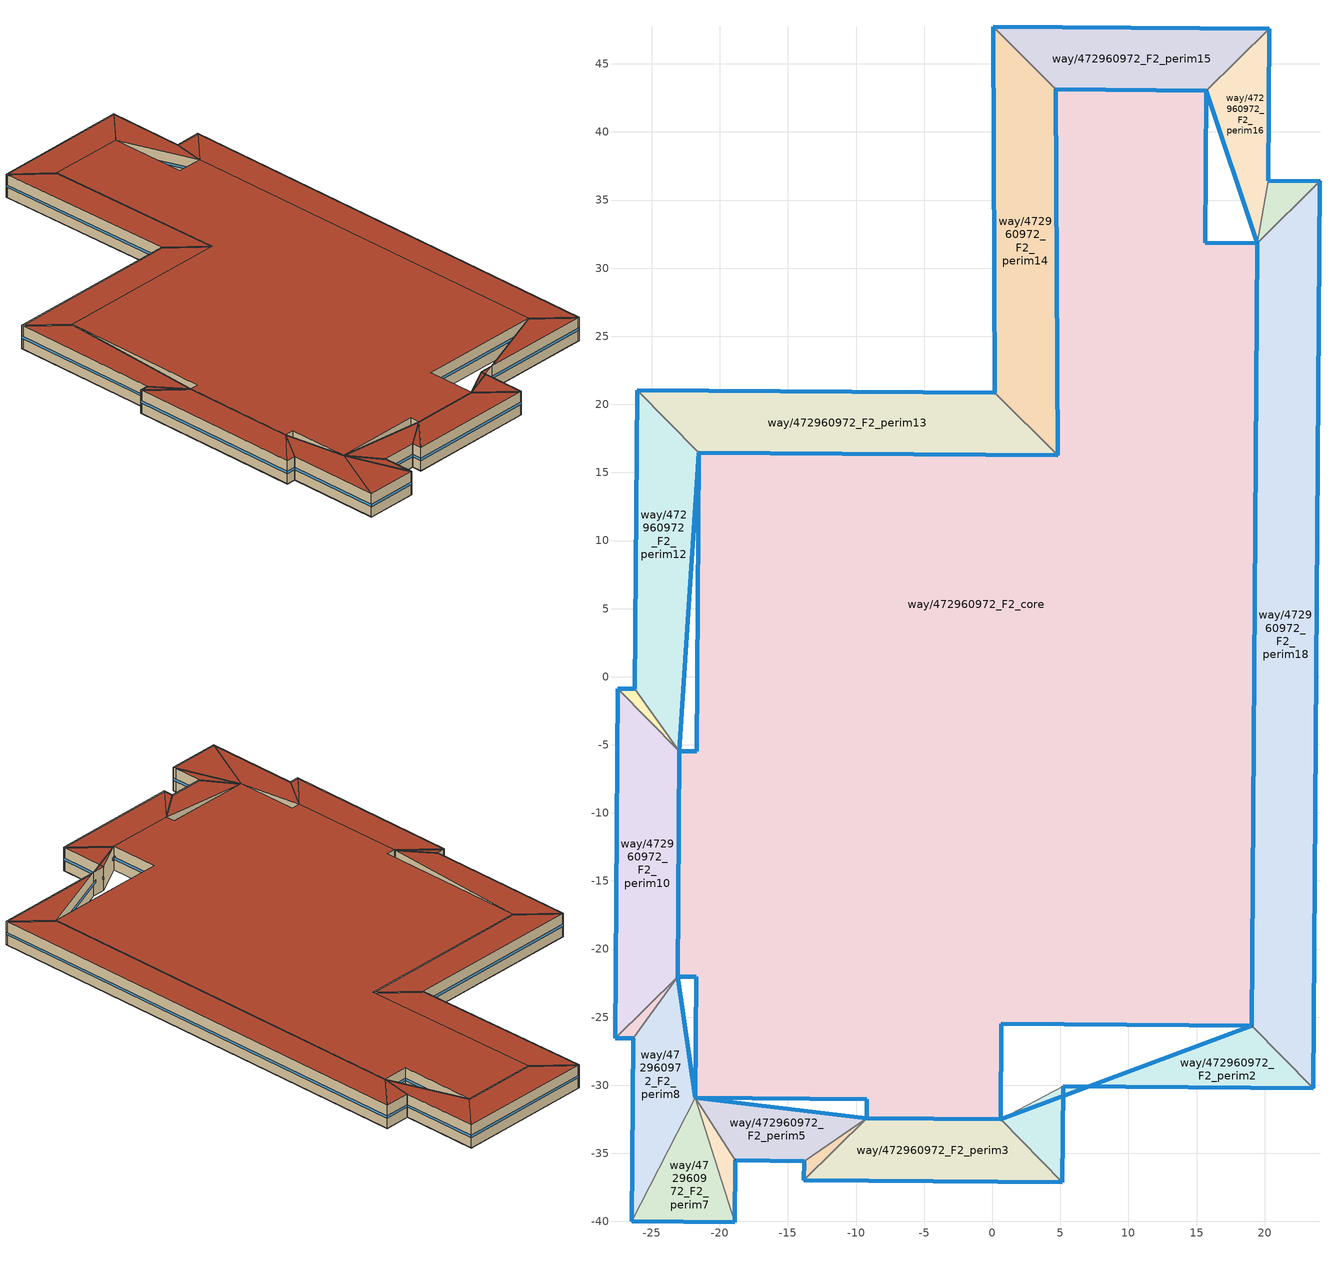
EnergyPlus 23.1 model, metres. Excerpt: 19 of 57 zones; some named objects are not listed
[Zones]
way/472960972_F2_perim1
 floor outside (Floor_Construction): 23.59,-30.22 19.05,-25.62 7.05,-30.1 z7; 7.05,-30.1 5.21,-30.09 5.21,-30.79 z7; 5.21,-30.79 5.21,-30.09 0.62,-32.51 z7; 5.15,-37.11 5.21,-30.79 0.62,-32.51 z7
 wall outside (Wall_Construction): 23.59,-30.22 5.21,-30.09 / 0.62,-32.51 19.05,-25.62 z7:10.5
 wall to way/472960972_F2_perim18 (Wall_Construction): 19.05,-25.62 23.59,-30.22 z7:10.5
 wall to way/472960972_F2_perim2 (Wall_Construction): 5.21,-30.09 0.62,-32.51 z7:10.5
 window (Window_Construction): 23.58,-30.22 5.22,-30.09 / 0.63,-32.5 19.04,-25.62 z8.57:8.93
 roof outside (Roof_Construction): 5.21,-30.09 5.21,-30.79 0.62,-32.51 z10.5; 7.05,-30.1 5.21,-30.79 5.21,-30.09 z10.5; 5.21,-30.79 5.15,-37.11 0.62,-32.51 z10.5; 19.05,-25.62 23.59,-30.22 7.05,-30.1 z10.5
way/472960972_F2_perim2
 floor to way/472960972_F1_perim2 (Floor_Construction): 5.21,-30.79 5.21,-30.09 0.62,-32.51 z7; 5.15,-37.11 5.21,-30.79 0.62,-32.51 z7; 23.59,-30.22 19.05,-25.62 7.05,-30.1 z7; 7.05,-30.1 5.21,-30.09 5.21,-30.79 z7
 wall outside (Wall_Construction): 5.21,-30.09 5.15,-37.11 z7:10.5
 wall to way/472960972_F2_perim3 (Wall_Construction): 5.15,-37.11 0.62,-32.51 z7:10.5
 window (Window_Construction): 5.21,-30.09 5.15,-37.11 z8.57:8.93
 roof outside (Roof_Construction): 5.21,-30.09 5.21,-30.79 0.62,-32.51 z10.5; 7.05,-30.1 5.21,-30.79 5.21,-30.09 z10.5; 5.21,-30.79 5.15,-37.11 0.62,-32.51 z10.5; 19.05,-25.62 23.59,-30.22 7.05,-30.1 z10.5
way/472960972_F2_perim3
 floor to way/472960972_F1_perim3 (Floor_Construction): 5.15,-37.11 0.62,-32.51 -9.23,-32.43 -13.82,-36.97 z7
 wall outside (Wall_Construction): 5.15,-37.11 -13.82,-36.97 / -9.23,-32.43 0.62,-32.51 z7:10.5
 wall to way/472960972_F2_perim4 (Wall_Construction): -13.82,-36.97 -9.23,-32.43 z7:10.5
 window (Window_Construction): 5.15,-37.11 -13.82,-36.97 / -9.22,-32.43 0.62,-32.51 z8.57:8.93
 roof outside (Roof_Construction): 0.62,-32.51 5.15,-37.11 -13.82,-36.97 -9.23,-32.43 z10.5
way/472960972_F2_perim4
 floor to way/472960972_F1_perim4 (Floor_Construction): -9.23,-32.43 -13.82,-35.56 -13.82,-36.97 z7
 wall outside (Wall_Construction): -13.82,-36.97 -13.82,-35.56 z7:10.5
 wall to way/472960972_F2_perim5 (Wall_Construction): -13.82,-35.56 -9.23,-32.43 z7:10.5
 window (Window_Construction): -13.82,-36.97 -13.82,-35.56 z8.57:8.93
 roof outside (Roof_Construction): -9.23,-32.43 -13.82,-36.97 -13.82,-35.56 z10.5
way/472960972_F2_perim5
 floor to way/472960972_F1_perim5 (Floor_Construction): -9.23,-32.43 -21.81,-30.93 -18.85,-35.52 -13.82,-35.56 z7
 wall outside (Wall_Construction): -13.82,-35.56 -18.85,-35.52 / -21.81,-30.93 -9.23,-32.43 z7:10.5
 wall to way/472960972_F2_perim6 (Wall_Construction): -18.85,-35.52 -21.81,-30.93 z7:10.5
 window (Window_Construction): -13.82,-35.56 -18.85,-35.52 / -21.8,-30.93 -9.24,-32.43 z8.57:8.93
 roof outside (Roof_Construction): -9.23,-32.43 -13.82,-35.56 -18.85,-35.52 -21.81,-30.93 z10.5
way/472960972_F2_perim6
 floor to way/472960972_F1_perim6 (Floor_Construction): -18.89,-40.06 -18.85,-35.52 -21.81,-30.93 z7
 wall outside (Wall_Construction): -18.85,-35.52 -18.89,-40.06 z7:10.5
 wall to way/472960972_F2_perim7 (Wall_Construction): -18.89,-40.06 -21.81,-30.93 z7:10.5
 window (Window_Construction): -18.85,-35.52 -18.89,-40.06 z8.57:8.93
 roof outside (Roof_Construction): -21.81,-30.93 -18.85,-35.52 -18.89,-40.06 z10.5
way/472960972_F2_perim7
 floor to way/472960972_F1_perim7 (Floor_Construction): -18.89,-40.06 -21.81,-30.93 -26.45,-40 z7
 wall outside (Wall_Construction): -18.89,-40.06 -26.45,-40 z7:10.5
 wall to way/472960972_F2_perim8 (Wall_Construction): -26.45,-40 -21.81,-30.93 z7:10.5
 window (Window_Construction): -18.89,-40.06 -26.45,-40 z8.57:8.93
 roof outside (Roof_Construction): -21.81,-30.93 -18.89,-40.06 -26.45,-40 z10.5
way/472960972_F2_perim8
 floor to way/472960972_F1_perim8 (Floor_Construction): -26.45,-40 -21.81,-30.93 -23.1,-22.03 -26.34,-26.56 z7
 wall outside (Wall_Construction): -26.45,-40 -26.34,-26.56 / -23.1,-22.03 -21.81,-30.93 z7:10.5
 wall to way/472960972_F2_perim9 (Wall_Construction): -26.34,-26.56 -23.1,-22.03 z7:10.5
 window (Window_Construction): -26.45,-39.99 -26.34,-26.57 / -23.1,-22.03 -21.81,-30.93 z8.57:8.93
 roof outside (Roof_Construction): -23.1,-22.03 -21.81,-30.93 -26.45,-40 -26.34,-26.56 z10.5
way/472960972_F2_perim9
 floor to way/472960972_F1_perim9 (Floor_Construction): -26.34,-26.56 -23.1,-22.03 -27.7,-26.54 z7
 wall outside (Wall_Construction): -26.34,-26.56 -27.7,-26.54 z7:10.5
 wall to way/472960972_F2_perim10 (Wall_Construction): -27.7,-26.54 -23.1,-22.03 z7:10.5
 window (Window_Construction): -26.34,-26.56 -27.7,-26.54 z8.57:8.93
 roof outside (Roof_Construction): -23.1,-22.03 -26.34,-26.56 -27.7,-26.54 z10.5
way/472960972_F2_perim10
 floor to way/472960972_F1_perim10 (Floor_Construction): -23.1,-22.03 -22.97,-5.46 -27.51,-0.88 -27.7,-26.54 z7
 wall outside (Wall_Construction): -27.7,-26.54 -27.51,-0.88 / -22.97,-5.46 -23.1,-22.03 z7:10.5
 wall to way/472960972_F2_perim11 (Wall_Construction): -27.51,-0.88 -22.97,-5.46 z7:10.5
 window (Window_Construction): -27.7,-26.53 -27.51,-0.89 / -22.97,-5.47 -23.1,-22.02 z8.57:8.93
 roof outside (Roof_Construction): -27.51,-0.88 -22.97,-5.46 -23.1,-22.03 -27.7,-26.54 z10.5
way/472960972_F2_perim11
 floor to way/472960972_F1_perim11 (Floor_Construction): -22.97,-5.46 -26.25,-0.88 -27.51,-0.88 z7
 wall outside (Wall_Construction): -27.51,-0.88 -26.25,-0.88 z7:10.5
 wall to way/472960972_F2_perim12 (Wall_Construction): -26.25,-0.88 -22.97,-5.46 z7:10.5
 window (Window_Construction): -27.51,-0.88 -26.25,-0.88 z8.57:8.93
 roof outside (Roof_Construction): -26.25,-0.88 -22.97,-5.46 -27.51,-0.88 z10.5
way/472960972_F2_perim12
 floor to way/472960972_F1_perim12 (Floor_Construction): -22.97,-5.46 -21.55,16.44 -26.08,21.04 -26.25,-0.88 z7
 wall outside (Wall_Construction): -26.25,-0.88 -26.08,21.04 / -21.55,16.44 -22.97,-5.46 z7:10.5
 wall to way/472960972_F2_perim13 (Wall_Construction): -26.08,21.04 -21.55,16.44 z7:10.5
 window (Window_Construction): -26.25,-0.87 -26.08,21.03 / -21.55,16.43 -22.97,-5.45 z8.57:8.93
 roof outside (Roof_Construction): -26.08,21.04 -21.55,16.44 -22.97,-5.46 -26.25,-0.88 z10.5
way/472960972_F2_perim13
 floor to way/472960972_F1_perim13 (Floor_Construction): 4.8,16.24 0.2,20.85 -26.08,21.04 -21.55,16.44 z7
 wall outside (Wall_Construction): -26.08,21.04 0.2,20.85 / 4.8,16.24 -21.55,16.44 z7:10.5
 wall to way/472960972_F2_perim14 (Wall_Construction): 0.2,20.85 4.8,16.24 z7:10.5
 window (Window_Construction): -26.07,21.04 0.19,20.85 / 4.78,16.24 -21.53,16.44 z8.57:8.93
 roof outside (Roof_Construction): 0.2,20.85 4.8,16.24 -21.55,16.44 -26.08,21.04 z10.5
way/472960972_F2_perim14
 floor to way/472960972_F1_perim14 (Floor_Construction): 4.8,16.24 4.66,43.12 0.07,47.73 0.2,20.85 z7
 wall outside (Wall_Construction): 0.2,20.85 0.07,47.73 / 4.66,43.12 4.8,16.24 z7:10.5
 wall to way/472960972_F2_perim15 (Wall_Construction): 0.07,47.73 4.66,43.12 z7:10.5
 window (Window_Construction): 0.2,20.86 0.07,47.71 / 4.66,43.11 4.8,16.26 z8.57:8.93
 roof outside (Roof_Construction): 4.66,43.12 4.8,16.24 0.2,20.85 0.07,47.73 z10.5
way/472960972_F2_perim15
 floor to way/472960972_F1_perim15 (Floor_Construction): 20.33,47.57 0.07,47.73 4.66,43.12 15.73,43.04 z7
 wall outside (Wall_Construction): 0.07,47.73 20.33,47.57 / 15.73,43.04 4.66,43.12 z7:10.5
 wall to way/472960972_F2_perim16 (Wall_Construction): 20.33,47.57 15.73,43.04 z7:10.5
 window (Window_Construction): 0.08,47.73 20.32,47.57 / 15.72,43.04 4.67,43.12 z8.57:8.93
 roof outside (Roof_Construction): 20.33,47.57 15.73,43.04 4.66,43.12 0.07,47.73 z10.5
way/472960972_F2_perim16
 floor to way/472960972_F1_perim16 (Floor_Construction): 19.46,31.84 20.25,36.4 20.33,47.57 15.73,43.04 z7
 wall outside (Wall_Construction): 20.33,47.57 20.25,36.4 / 19.46,31.84 15.73,43.04 z7:10.5
 wall to way/472960972_F2_perim17 (Wall_Construction): 20.25,36.4 19.46,31.84 z7:10.5
 window (Window_Construction): 20.33,47.56 20.25,36.41 / 19.46,31.84 15.73,43.03 z8.57:8.93
 roof outside (Roof_Construction): 20.33,47.57 20.25,36.4 19.46,31.84 15.73,43.04 z10.5
way/472960972_F2_perim17
 floor to way/472960972_F1_perim17 (Floor_Construction): 24.07,36.38 20.25,36.4 19.46,31.84 z7
 wall outside (Wall_Construction): 20.25,36.4 24.07,36.38 z7:10.5
 wall to way/472960972_F2_perim18 (Wall_Construction): 24.07,36.38 19.46,31.84 z7:10.5
 window (Window_Construction): 20.25,36.4 24.07,36.38 z8.57:8.93
 roof outside (Roof_Construction): 24.07,36.38 19.46,31.84 20.25,36.4 z10.5
way/472960972_F2_perim18
 floor to way/472960972_F1_perim18 (Floor_Construction): 23.59,-30.22 24.07,36.38 19.46,31.84 19.05,-25.62 z7
 wall outside (Wall_Construction): 24.07,36.38 23.59,-30.22 / 19.05,-25.62 19.46,31.84 z7:10.5
 window (Window_Construction): 24.07,36.34 23.59,-30.19 / 19.05,-25.59 19.46,31.81 z8.57:8.93
 roof outside (Roof_Construction): 24.07,36.38 23.59,-30.22 19.05,-25.62 19.46,31.84 z10.5
way/472960972_F2_core
 floor to way/472960972_F1_core (Floor_Construction): 15.73,43.04 15.65,31.86 19.46,31.84 19.05,-25.62 0.68,-25.49 0.62,-32.51 -9.23,-32.43 -9.22,-31.03 -21.81,-30.93 -21.74,-22.04 -23.1,-22.03 -22.97,-5.46 -21.71,-5.47 -21.55,16.44 4.8,16.24 4.66,43.12 z7
 wall outside (Wall_Construction): -23.1,-22.03 -21.74,-22.04 -21.81,-30.93 -9.22,-31.03 -9.23,-32.43 0.62,-32.51 0.68,-25.49 19.05,-25.62 19.46,31.84 15.65,31.86 15.73,43.04 4.66,43.12 4.8,16.24 -21.55,16.44 -21.71,-5.47 -22.97,-5.46 -23.1,-22.03 z7:10.5
 window (Window_Construction): -23.1,-22.03 -21.74,-22.04 / -21.74,-22.05 -21.81,-30.93 / -21.8,-30.93 -9.23,-31.03 / -9.22,-31.03 -9.23,-32.43 / 0.62,-32.5 0.68,-25.49 / 0.69,-25.49 19.04,-25.62 / 19.46,31.84 15.65,31.86 / 15.65,31.87 15.73,43.03 / -21.55,16.43 -21.71,-5.46 / -21.71,-5.47 -22.97,-5.46 / -9.22,-32.43 0.62,-32.51 / -22.97,-5.47 -23.1,-22.02 / 4.78,16.24 -21.53,16.44 / 4.66,43.11 4.8,16.26 / 15.72,43.04 4.67,43.12 / 19.05,-25.59 19.46,31.81 z8.57:8.93
 roof outside (Roof_Construction): 19.05,-25.62 19.46,31.84 15.65,31.86 15.73,43.04 4.66,43.12 4.8,16.24 -21.55,16.44 -21.71,-5.47 -22.97,-5.46 -23.1,-22.03 -21.74,-22.04 -21.81,-30.93 -9.22,-31.03 -9.23,-32.43 0.62,-32.51 0.68,-25.49 z10.5
[Building]
OpenUBEM_Building: North Axis=0; Terrain=City; Solar Distribution=FullExterior
[Site:Location]
Lancaster-Fox.Field: Latitude=34.741; Longitude=-118.212; Time Zone=-8; Elevation=712.6
[SizingPeriod:WeatherFileDays]
AnnualSizingPeriod: Begin Month=1; Begin Day of Month=1; End Month=12; End Day of Month=31; Day of Week for Start Day=Monday; Use Weather File Daylight Saving Period=No; Use Weather File Rain and Snow Indicators=No
[SITE:WATERMAINSTEMPERATURE]
Calculation Method=CorrelationFromWeatherFile
[MATERIAL:NOMASS] Roughness=MediumRough; Thermal Absorptance=0.9; Solar Absorptance=0.7; Visible Absorptance=0.7
Name | Thermal Resistance
Roof_Assembly | 3.27869
Wall_Assembly | 1.43062
Floor_Assembly | 1.81818
[WINDOWMATERIAL:SIMPLEGLAZINGSYSTEM]
Window_Material: UFactor=3.122; Solar Heat Gain Coefficient=0.25; Visible Transmittance=0.6
[CONSTRUCTION]
Roof_Construction: Roof_Assembly
Wall_Construction: Wall_Assembly
Floor_Construction: Floor_Assembly
Window_Construction: Window_Material
[ZONE] Type=1; Multiplier=1; Ceiling Height=autocalculate; Volume=autocalculate; Floor Area=autocalculate; Part of Total Floor Area=Yes
way/472960972_F2_perim1; way/472960972_F2_perim2; way/472960972_F2_perim3; way/472960972_F2_perim4; way/472960972_F2_perim5; way/472960972_F2_perim6; way/472960972_F2_perim7; way/472960972_F2_perim8; way/472960972_F2_perim9; way/472960972_F2_perim10; way/472960972_F2_perim11; way/472960972_F2_perim12; way/472960972_F2_perim13; way/472960972_F2_perim14; way/472960972_F2_perim15; way/472960972_F2_perim16; way/472960972_F2_perim17; way/472960972_F2_perim18; way/472960972_F2_core
[PEOPLE] Number of People Schedule=Occupancy_Schedule_Warehouse; Number of People Calculation Method=People/Area; People per Floor Area=0.00215276; Fraction Radiant=0.3; Sensible Heat Fraction=autocalculate; Activity Level Schedule=Activity_Level; Carbon Dioxide Generation Rate=3.82e-08; Enable ASHRAE 55 Comfort Warnings=No; Mean Radiant Temperature Calculation Type=ZoneAveraged; Clothing Insulation Calculation Method=ClothingInsulationSchedule; Cold Stress Temperature Threshold=15.56; Heat Stress Temperature Threshold=30
Name | Zone or ZoneList or Space or SpaceList
People_way/472960972_F2_core | way/472960972_F2_core
People_way/472960972_F2_perim1 | way/472960972_F2_perim1
People_way/472960972_F2_perim2 | way/472960972_F2_perim2
People_way/472960972_F2_perim3 | way/472960972_F2_perim3
People_way/472960972_F2_perim4 | way/472960972_F2_perim4
People_way/472960972_F2_perim5 | way/472960972_F2_perim5
People_way/472960972_F2_perim6 | way/472960972_F2_perim6
People_way/472960972_F2_perim7 | way/472960972_F2_perim7
People_way/472960972_F2_perim8 | way/472960972_F2_perim8
People_way/472960972_F2_perim9 | way/472960972_F2_perim9
People_way/472960972_F2_perim10 | way/472960972_F2_perim10
People_way/472960972_F2_perim11 | way/472960972_F2_perim11
People_way/472960972_F2_perim12 | way/472960972_F2_perim12
People_way/472960972_F2_perim13 | way/472960972_F2_perim13
People_way/472960972_F2_perim14 | way/472960972_F2_perim14
People_way/472960972_F2_perim15 | way/472960972_F2_perim15
People_way/472960972_F2_perim16 | way/472960972_F2_perim16
People_way/472960972_F2_perim17 | way/472960972_F2_perim17
People_way/472960972_F2_perim18 | way/472960972_F2_perim18
[LIGHTS] Schedule=Lighting_Schedule_Warehouse; Design Level Calculation Method=Watts/Area; Watts per Zone Floor Area=3.44; Return Air Fraction=0; Fraction Radiant=0.42; Fraction Visible=0; Fraction Replaceable=1; EndUse Subcategory=General; Return Air Fraction Calculated from Plenum Temperature=No; Return Air Fraction Function of Plenum Temperature Coefficient 1=0; Return Air Fraction Function of Plenum Temperature Coefficient 2=0
Name | Zone or ZoneList or Space or SpaceList
Lights_way/472960972_F2_core | way/472960972_F2_core
Lights_way/472960972_F2_perim1 | way/472960972_F2_perim1
Lights_way/472960972_F2_perim2 | way/472960972_F2_perim2
Lights_way/472960972_F2_perim3 | way/472960972_F2_perim3
Lights_way/472960972_F2_perim4 | way/472960972_F2_perim4
Lights_way/472960972_F2_perim5 | way/472960972_F2_perim5
Lights_way/472960972_F2_perim6 | way/472960972_F2_perim6
Lights_way/472960972_F2_perim7 | way/472960972_F2_perim7
Lights_way/472960972_F2_perim8 | way/472960972_F2_perim8
Lights_way/472960972_F2_perim9 | way/472960972_F2_perim9
Lights_way/472960972_F2_perim10 | way/472960972_F2_perim10
Lights_way/472960972_F2_perim11 | way/472960972_F2_perim11
Lights_way/472960972_F2_perim12 | way/472960972_F2_perim12
Lights_way/472960972_F2_perim13 | way/472960972_F2_perim13
Lights_way/472960972_F2_perim14 | way/472960972_F2_perim14
Lights_way/472960972_F2_perim15 | way/472960972_F2_perim15
Lights_way/472960972_F2_perim16 | way/472960972_F2_perim16
Lights_way/472960972_F2_perim17 | way/472960972_F2_perim17
Lights_way/472960972_F2_perim18 | way/472960972_F2_perim18
[ELECTRICEQUIPMENT] Schedule=Equipment_Schedule_Warehouse; Design Level Calculation Method=Watts/Area; Watts per Zone Floor Area=2.58; Fraction Latent=0; Fraction Radiant=0.5; Fraction Lost=0; EndUse Subcategory=General
Name | Zone or ZoneList or Space or SpaceList
Equipment_way/472960972_F2_core | way/472960972_F2_core
Equipment_way/472960972_F2_perim1 | way/472960972_F2_perim1
Equipment_way/472960972_F2_perim2 | way/472960972_F2_perim2
Equipment_way/472960972_F2_perim3 | way/472960972_F2_perim3
Equipment_way/472960972_F2_perim4 | way/472960972_F2_perim4
Equipment_way/472960972_F2_perim5 | way/472960972_F2_perim5
Equipment_way/472960972_F2_perim6 | way/472960972_F2_perim6
Equipment_way/472960972_F2_perim7 | way/472960972_F2_perim7
Equipment_way/472960972_F2_perim8 | way/472960972_F2_perim8
Equipment_way/472960972_F2_perim9 | way/472960972_F2_perim9
Equipment_way/472960972_F2_perim10 | way/472960972_F2_perim10
Equipment_way/472960972_F2_perim11 | way/472960972_F2_perim11
Equipment_way/472960972_F2_perim12 | way/472960972_F2_perim12
Equipment_way/472960972_F2_perim13 | way/472960972_F2_perim13
Equipment_way/472960972_F2_perim14 | way/472960972_F2_perim14
Equipment_way/472960972_F2_perim15 | way/472960972_F2_perim15
Equipment_way/472960972_F2_perim16 | way/472960972_F2_perim16
Equipment_way/472960972_F2_perim17 | way/472960972_F2_perim17
Equipment_way/472960972_F2_perim18 | way/472960972_F2_perim18
[ZONEINFILTRATION:DESIGNFLOWRATE] Schedule=Infiltration_Schedule_Warehouse; Design Flow Rate Calculation Method=Flow/ExteriorWallArea; Flow Rate per Exterior Surface Area=0.000285; Constant Term Coefficient=1; Temperature Term Coefficient=0; Velocity Term Coefficient=0; Velocity Squared Term Coefficient=0
Name | Zone or ZoneList or Space or SpaceList
Infiltration_way/472960972_F2_core | way/472960972_F2_core
Infiltration_way/472960972_F2_perim1 | way/472960972_F2_perim1
Infiltration_way/472960972_F2_perim2 | way/472960972_F2_perim2
Infiltration_way/472960972_F2_perim3 | way/472960972_F2_perim3
Infiltration_way/472960972_F2_perim4 | way/472960972_F2_perim4
Infiltration_way/472960972_F2_perim5 | way/472960972_F2_perim5
Infiltration_way/472960972_F2_perim6 | way/472960972_F2_perim6
Infiltration_way/472960972_F2_perim7 | way/472960972_F2_perim7
Infiltration_way/472960972_F2_perim8 | way/472960972_F2_perim8
Infiltration_way/472960972_F2_perim9 | way/472960972_F2_perim9
Infiltration_way/472960972_F2_perim10 | way/472960972_F2_perim10
Infiltration_way/472960972_F2_perim11 | way/472960972_F2_perim11
Infiltration_way/472960972_F2_perim12 | way/472960972_F2_perim12
Infiltration_way/472960972_F2_perim13 | way/472960972_F2_perim13
Infiltration_way/472960972_F2_perim14 | way/472960972_F2_perim14
Infiltration_way/472960972_F2_perim15 | way/472960972_F2_perim15
Infiltration_way/472960972_F2_perim16 | way/472960972_F2_perim16
Infiltration_way/472960972_F2_perim17 | way/472960972_F2_perim17
Infiltration_way/472960972_F2_perim18 | way/472960972_F2_perim18
[HVACTEMPLATE:THERMOSTAT] Heating Setpoint Schedule=Heating_Setpoint_Warehouse; Cooling Setpoint Schedule=Cooling_Setpoint_Warehouse
way/472960972_F0_perim12_Thermostat; way/472960972_F1_perim12_Thermostat; way/472960972_F2_perim12_Thermostat; way/472960972_F0_perim13_Thermostat; way/472960972_F1_perim13_Thermostat; way/472960972_F2_perim13_Thermostat; way/472960972_F0_perim14_Thermostat; way/472960972_F1_perim14_Thermostat; way/472960972_F2_perim14_Thermostat; way/472960972_F0_perim15_Thermostat; way/472960972_F1_perim15_Thermostat; way/472960972_F2_perim15_Thermostat; way/472960972_F0_perim16_Thermostat; way/472960972_F1_perim16_Thermostat; way/472960972_F2_perim16_Thermostat; way/472960972_F0_perim17_Thermostat; way/472960972_F1_perim17_Thermostat; way/472960972_F2_perim17_Thermostat; way/472960972_F0_perim18_Thermostat; way/472960972_F1_perim18_Thermostat; way/472960972_F2_perim18_Thermostat
[HVACTEMPLATE:ZONE:UNITARY] Supply Air Maximum Flow Rate=autosize; Outdoor Air Method=Flow/Person; Outdoor Air Flow Rate per Person=0.00944; Outdoor Air Flow Rate per Zone Floor Area=0; Outdoor Air Flow Rate per Zone=0; Baseboard Heating Type=None; Baseboard Heating Capacity=autosize; Zone Cooling Design Supply Air Temperature Input Method=SystemSupplyAirTemperature; Zone Cooling Design Supply Air Temperature=12.8; Zone Cooling Design Supply Air Temperature Difference=11.11; Zone Heating Design Supply Air Temperature Input Method=SystemSupplyAirTemperature; Zone Heating Design Supply Air Temperature=50; Zone Heating Design Supply Air Temperature Difference=30
Name | Template Unitary System | Template Thermostat
way/472960972_F2_core | way/472960972_F2_core_Htg_Sys | way/472960972_F2_core_Thermostat
way/472960972_F2_perim1 | way/472960972_F2_perim1_Htg_Sys | way/472960972_F2_perim1_Thermostat
way/472960972_F2_perim2 | way/472960972_F2_perim2_Htg_Sys | way/472960972_F2_perim2_Thermostat
way/472960972_F2_perim3 | way/472960972_F2_perim3_Htg_Sys | way/472960972_F2_perim3_Thermostat
way/472960972_F2_perim4 | way/472960972_F2_perim4_Htg_Sys | way/472960972_F2_perim4_Thermostat
way/472960972_F2_perim5 | way/472960972_F2_perim5_Htg_Sys | way/472960972_F2_perim5_Thermostat
way/472960972_F2_perim6 | way/472960972_F2_perim6_Htg_Sys | way/472960972_F2_perim6_Thermostat
way/472960972_F2_perim7 | way/472960972_F2_perim7_Htg_Sys | way/472960972_F2_perim7_Thermostat
way/472960972_F2_perim8 | way/472960972_F2_perim8_Htg_Sys | way/472960972_F2_perim8_Thermostat
way/472960972_F2_perim9 | way/472960972_F2_perim9_Htg_Sys | way/472960972_F2_perim9_Thermostat
way/472960972_F2_perim10 | way/472960972_F2_perim10_Htg_Sys | way/472960972_F2_perim10_Thermostat
way/472960972_F2_perim11 | way/472960972_F2_perim11_Htg_Sys | way/472960972_F2_perim11_Thermostat
way/472960972_F2_perim12 | way/472960972_F2_perim12_Htg_Sys | way/472960972_F2_perim12_Thermostat
way/472960972_F2_perim13 | way/472960972_F2_perim13_Htg_Sys | way/472960972_F2_perim13_Thermostat
way/472960972_F2_perim14 | way/472960972_F2_perim14_Htg_Sys | way/472960972_F2_perim14_Thermostat
way/472960972_F2_perim15 | way/472960972_F2_perim15_Htg_Sys | way/472960972_F2_perim15_Thermostat
way/472960972_F2_perim16 | way/472960972_F2_perim16_Htg_Sys | way/472960972_F2_perim16_Thermostat
way/472960972_F2_perim17 | way/472960972_F2_perim17_Htg_Sys | way/472960972_F2_perim17_Thermostat
way/472960972_F2_perim18 | way/472960972_F2_perim18_Htg_Sys | way/472960972_F2_perim18_Thermostat
[HVACTEMPLATE:SYSTEM:UNITARY] Supply Fan Maximum Flow Rate=autosize; Supply Fan Total Efficiency=0.55575; Supply Fan Delta Pressure=622.5; Supply Fan Motor Efficiency=0.9; Supply Fan Motor in Air Stream Fraction=1; Cooling Coil Type=None; Cooling Design Supply Air Temperature=12.8; Cooling Coil Gross Rated Total Capacity=autosize; Cooling Coil Gross Rated Sensible Heat Ratio=autosize; Cooling Coil Gross Rated COP=3; Heating Coil Type=Gas; Heating Design Supply Air Temperature=50; Heating Coil Capacity=autosize; Gas Heating Coil Efficiency=0.84; Gas Heating Coil Parasitic Electric Load=0; Maximum Outdoor Air Flow Rate=autosize; Minimum Outdoor Air Flow Rate=autosize; Economizer Type=NoEconomizer; Economizer Lockout=NoLockout; Supply Fan Placement=BlowThrough; Night Cycle Control=StayOff; Heat Recovery Type=None; Sensible Heat Recovery Effectiveness=0.7; Latent Heat Recovery Effectiveness=0.65; Dehumidification Control Type=None; Dehumidification Setpoint=60; Humidifier Type=None; Humidifier Rated Capacity=1e-06; Humidifier Rated Electric Power=autosize; Humidifier Setpoint=30; Return Fan=No; Return Fan Total Efficiency=0.7; Return Fan Delta Pressure=500; Return Fan Motor Efficiency=0.9; Return Fan Motor in Air Stream Fraction=1
Name | Control Zone or Thermostat Location
way/472960972_F2_core_Htg_Sys | way/472960972_F2_core
way/472960972_F2_perim1_Htg_Sys | way/472960972_F2_perim1
way/472960972_F2_perim2_Htg_Sys | way/472960972_F2_perim2
way/472960972_F2_perim3_Htg_Sys | way/472960972_F2_perim3
way/472960972_F2_perim4_Htg_Sys | way/472960972_F2_perim4
way/472960972_F2_perim5_Htg_Sys | way/472960972_F2_perim5
way/472960972_F2_perim6_Htg_Sys | way/472960972_F2_perim6
way/472960972_F2_perim7_Htg_Sys | way/472960972_F2_perim7
way/472960972_F2_perim8_Htg_Sys | way/472960972_F2_perim8
way/472960972_F2_perim9_Htg_Sys | way/472960972_F2_perim9
way/472960972_F2_perim10_Htg_Sys | way/472960972_F2_perim10
way/472960972_F2_perim11_Htg_Sys | way/472960972_F2_perim11
way/472960972_F2_perim12_Htg_Sys | way/472960972_F2_perim12
way/472960972_F2_perim13_Htg_Sys | way/472960972_F2_perim13
way/472960972_F2_perim14_Htg_Sys | way/472960972_F2_perim14
way/472960972_F2_perim15_Htg_Sys | way/472960972_F2_perim15
way/472960972_F2_perim16_Htg_Sys | way/472960972_F2_perim16
way/472960972_F2_perim17_Htg_Sys | way/472960972_F2_perim17
way/472960972_F2_perim18_Htg_Sys | way/472960972_F2_perim18
[WATERUSE:CONNECTIONS]
DHW_WaterConn_Warehouse: Hot Water Supply Temperature Schedule=OpenUBEM_DHW_Setpoint; Drain Water Heat Exchanger Type=None; Drain Water Heat Exchanger Destination=Plant; Water Use Equipment 1=DHW_WaterUse_Warehouse
[SCHEDULE:COMPACT]
Occupancy_Schedule_Warehouse: Through: 12/31, For: Weekdays, Until: 06:00, 0, Until: 07:00, 0.11, Until: 08:00, 0.21, Until: 12:00, 1, Until: 13:00, 0.53, Until: 17:00, 1, Until: 18:00, 0.32, Until: 24:00, 0, For: Saturday, Until: 06:00, 0, Until: 07:00, 0.11, Until: 08:00, 0.21, Until: 12:00, 1, Until: 13:00, 0.53, Until: 17:00, 1, Until: 18:00, 0.32, Until: 24:00, 0, For: AllOtherDays, Until: 24:00, 0
Lighting_Schedule_Warehouse: Through: 12/31, For: Weekdays, Until: 07:00, 0.04375, Until: 08:00, 0.2625, Until: 09:00, 0.32812, Until: 16:00, 0.37188, Until: 17:00, 0.32812, Until: 18:00, 0.2625, Until: 24:00, 0.04375, For: Saturday, Until: 07:00, 0.04375, Until: 08:00, 0.2625, Until: 09:00, 0.32812, Until: 16:00, 0.37188, Until: 17:00, 0.32812, Until: 18:00, 0.2625, Until: 24:00, 0.04375, For: AllOtherDays, Until: 24:00, 0.04375
Equipment_Schedule_Warehouse: Through: 12/31, For: Weekdays, Until: 08:00, 0.25, Until: 12:00, 1, Until: 13:00, 0.25, Until: 17:00, 1, Until: 24:00, 0.25, For: Saturday, Until: 08:00, 0.25, Until: 12:00, 1, Until: 13:00, 0.25, Until: 17:00, 1, Until: 24:00, 0.25, For: AllOtherDays, Until: 08:00, 0.25, Until: 12:00, 1, Until: 13:00, 0.25, Until: 17:00, 1, Until: 24:00, 0.25
Heating_Setpoint_Warehouse: Through: 12/31, For: Weekdays, Until: 06:00, 7.2, Until: 07:00, 12.8, Until: 08:00, 12.8, Until: 12:00, 12.8, Until: 13:00, 12.8, Until: 17:00, 12.8, Until: 18:00, 12.8, Until: 24:00, 7.2, For: Saturday, Until: 06:00, 7.2, Until: 07:00, 12.8, Until: 08:00, 12.8, Until: 12:00, 12.8, Until: 13:00, 12.8, Until: 17:00, 12.8, Until: 18:00, 12.8, Until: 24:00, 7.2, For: AllOtherDays, Until: 24:00, 7.2
Cooling_Setpoint_Warehouse: Through: 12/31, For: Weekdays, Until: 06:00, 32.2, Until: 07:00, 29.4, Until: 08:00, 29.4, Until: 12:00, 29.4, Until: 13:00, 29.4, Until: 17:00, 29.4, Until: 18:00, 29.4, Until: 24:00, 32.2, For: Saturday, Until: 06:00, 32.2, Until: 07:00, 29.4, Until: 08:00, 29.4, Until: 12:00, 29.4, Until: 13:00, 29.4, Until: 17:00, 29.4, Until: 18:00, 29.4, Until: 24:00, 32.2, For: AllOtherDays, Until: 24:00, 32.2
Infiltration_Schedule_Warehouse: Through: 12/31, For: Weekdays, Until: 06:00, 1, Until: 07:00, 0.25, Until: 08:00, 0.25, Until: 12:00, 0.25, Until: 13:00, 0.25, Until: 17:00, 0.25, Until: 18:00, 0.25, Until: 24:00, 1, For: Saturday, Until: 06:00, 1, Until: 07:00, 0.25, Until: 08:00, 0.25, Until: 12:00, 0.25, Until: 13:00, 0.25, Until: 17:00, 0.25, Until: 18:00, 0.25, Until: 24:00, 1, For: AllOtherDays, Until: 24:00, 1
[Schedule:Constant]
Activity_Level: Hourly Value=120
[SCHEDULE:CONSTANT]
OpenUBEM_DHW_Setpoint: Hourly Value=60
